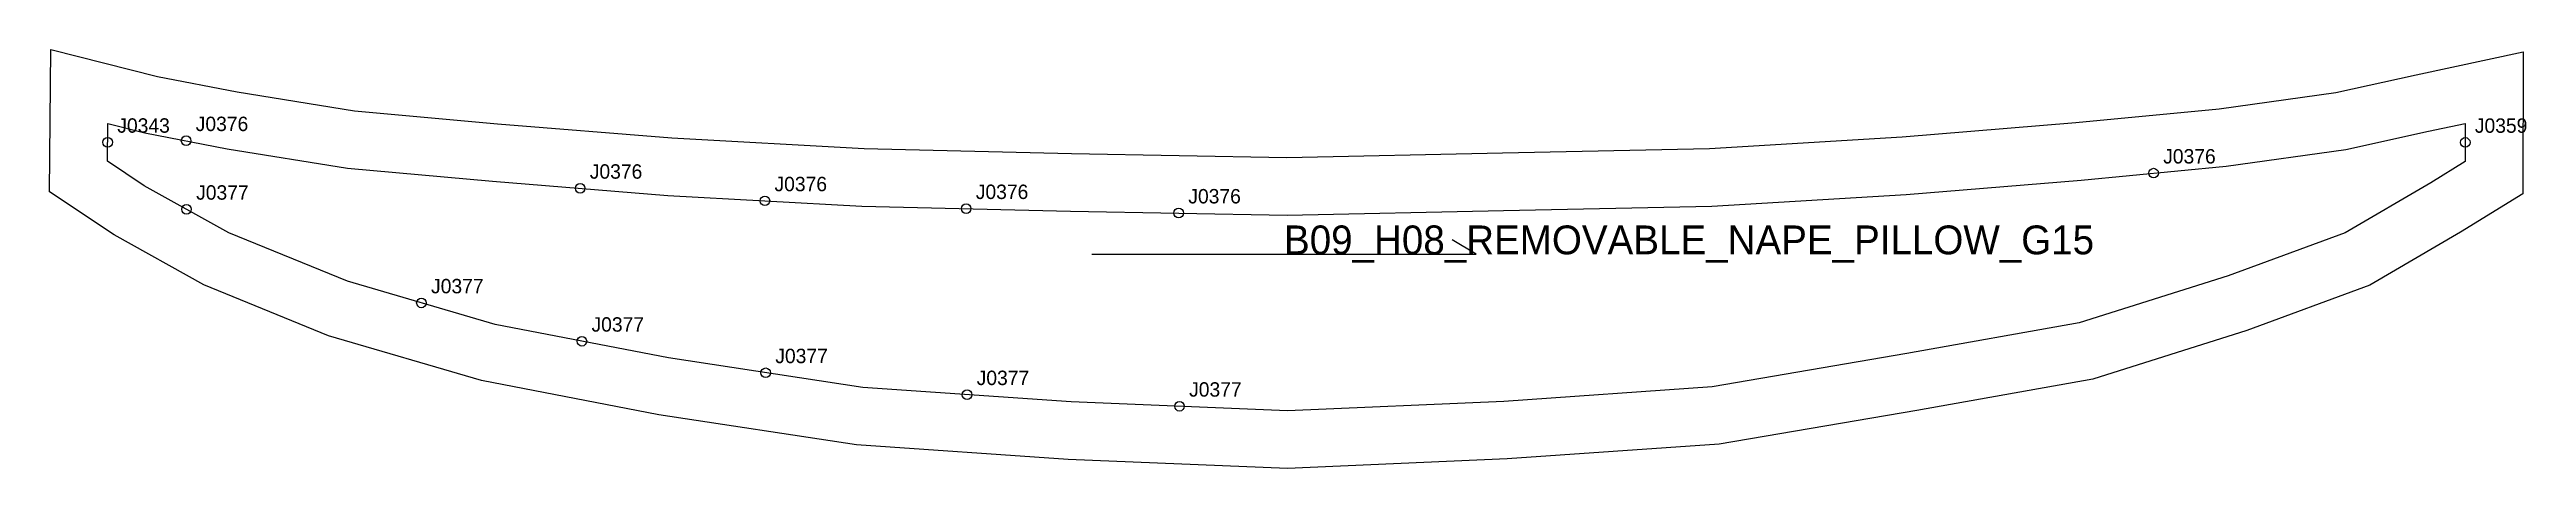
# Model space of a CAD drawing. Header units: millimetres. Extents: x -12 to 503, y -72 to 15.
import ezdxf

# ---------------------------------------------------------------- set-up
doc = ezdxf.new("R2010")
doc.units = ezdxf.units.MM
for name, color, linetype in [('CUT', 1, 'Continuous'), ('GRAIN', 3, 'Continuous'), ('LABEL', 7, 'Continuous'), ('NOTCH', 2, 'Continuous'), ('SEW', 5, 'Continuous')]:
    doc.layers.add(name, color=color, linetype=linetype)

msp = doc.modelspace()

# ---------------------------------------------------------------- linework, layer by layer
at = {"layer": 'CUT'}
msp.add_lwpolyline([(-11.85, 15.37), (10.34, 9.77), (26.93, 6.54), (51.33, 2.6), (81.08, -0.08), (117.33, -3.03), (157.4, -5.26), (200.54, -6.25), (245.37, -7.1), (290.21, -6.17), (333.31, -5.24), (373.37, -2.81), (409.55, 0.15), (439.39, 3.01), (463.61, 6.41), (480.38, 10.07), (502.63, 14.88), (502.53, -14.66), (489.57, -22.65), (470.72, -33.65), (445.14, -43.09), (413.08, -53.23), (376.43, -59.74), (335.29, -66.81), (291.17, -69.86), (245.51, -71.84), (199.84, -69.94), (155.8, -66.95), (114.62, -60.66), (77.78, -53.56), (45.92, -44.21), (19.94, -33.63), (1.32, -23.24), (-12.15, -14.29), (-11.85, 15.37)], close=True, dxfattribs=at)
at = {"layer": 'GRAIN'}
for p, q in [((284.75, -27.26), (279.75, -24.26)), ((204.75, -27.26), (284.75, -27.26))]:
    msp.add_line(p, q, dxfattribs=at)
at = {"layer": 'NOTCH'}
for centre in [(-0.04, -3.95), (16.28, -3.61), (490.57, -3.97), (425.71, -10.36), (98.28, -13.52), (136.72, -16.13), (16.36, -17.89), (178.61, -17.75), (222.84, -18.67), (65.25, -37.38), (98.64, -45.36), (136.89, -51.92), (178.8, -56.48), (223, -58.89)]:
    msp.add_circle(centre, 1, dxfattribs=at)
at = {"layer": 'SEW'}
msp.add_lwpolyline([(0, 0), (7.72, -1.95), (24.83, -5.27), (49.84, -9.31), (80.06, -12.04), (116.51, -15), (156.93, -17.25), (200.29, -18.25), (245.38, -19.1), (290.46, -18.16), (333.8, -17.23), (374.22, -14.78), (410.61, -11.8), (440.8, -8.91), (465.73, -5.41), (482.93, -1.65), (490.58, 0), (490.55, -7.95), (483.4, -12.36), (465.58, -22.76), (441.25, -31.73), (410.2, -41.55), (374.37, -47.92), (333.85, -54.88), (290.5, -57.88), (245.5, -59.83), (200.49, -57.96), (157.11, -55.01), (116.67, -48.84), (80.61, -41.88), (49.88, -32.87), (25.15, -22.79), (7.58, -12.98), (-0.08, -7.9)], close=True, dxfattribs=at)

# ---------------------------------------------------------------- texts
at = {"layer": 'LABEL'}
for s, height, p in [('J0343', 3, (1.96, -1.95)), ('J0376', 3, (18.28, -1.61)), ('J0359', 3, (492.57, -1.97)), ('J0376', 3, (100.28, -11.52)), ('J0376', 3, (427.71, -8.36)), ('J0377', 3, (18.36, -15.89)), ('J0376', 3, (138.72, -14.13)), ('J0376', 3, (180.61, -15.75)), ('J0376', 3, (224.84, -16.67)), ('B09_H08_REMOVABLE_NAPE_PILLOW_G15', 6, (244.75, -27.26)), ('J0377', 3, (67.25, -35.38)), ('J0377', 3, (100.64, -43.36)), ('J0377', 3, (138.89, -49.92)), ('J0377', 3, (180.8, -54.48)), ('J0377', 3, (225, -56.89))]:
    msp.add_text(s, height=height, dxfattribs=at).set_placement(p)

doc.saveas('drawing.dxf')
